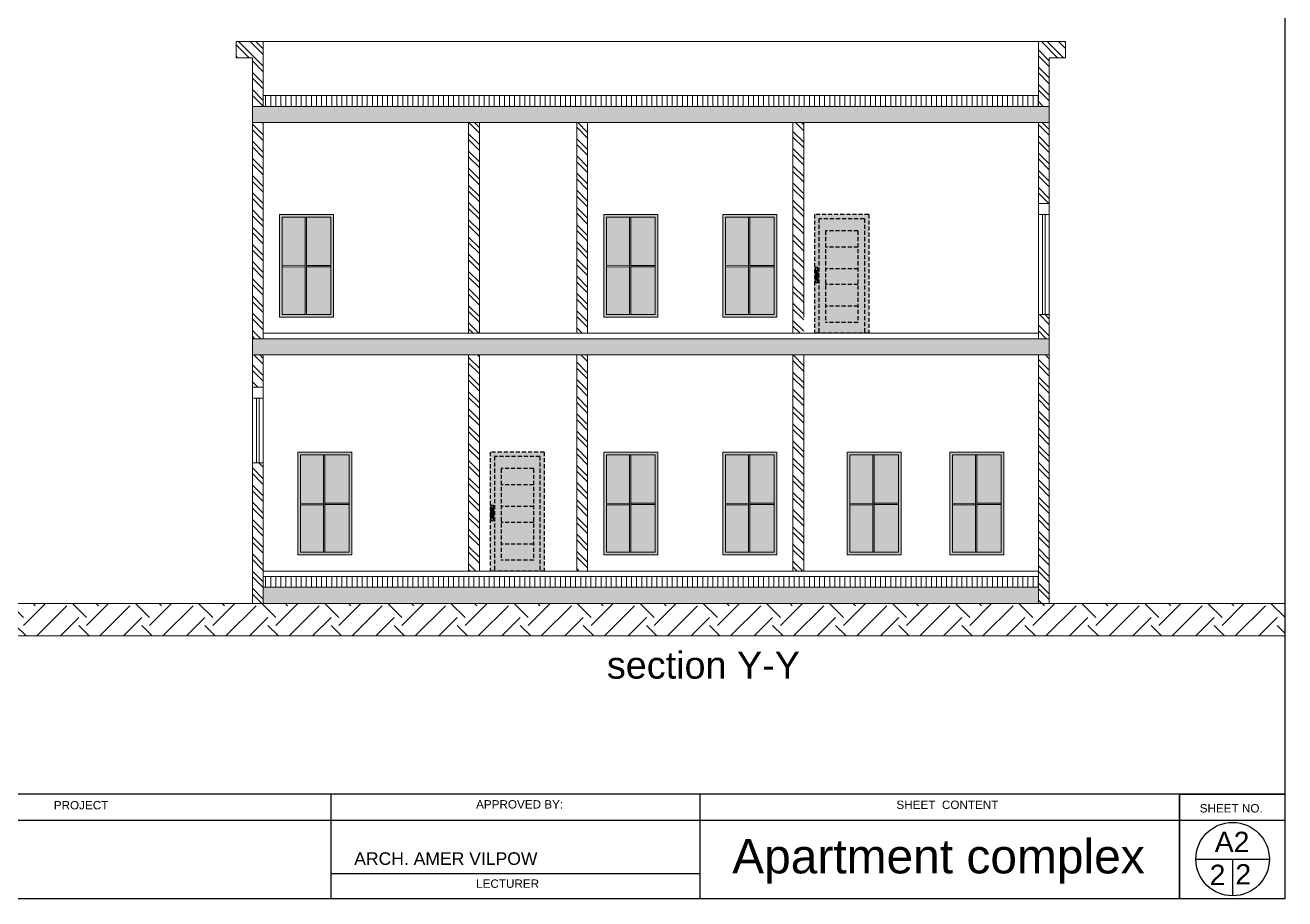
# Model space of a CAD drawing. Header units: inches. Extents: x -179 to 300, y 123 to 718.
# Drawn here: x 222.4 to 299.9, y 369.4 to 423.2 of the extents above; entities that cross this region are included whole.
import ezdxf

# ---------------------------------------------------------------- set-up
doc = ezdxf.new("R2010")
doc.units = ezdxf.units.IN
doc.header["$MEASUREMENT"] = 0
doc.linetypes.add('ACAD_ISO02W100', pattern=[15, 12, -3])
doc.linetypes.add('DASHED2', pattern=[0.375, 0.25, -0.125])
doc.layers.add('DR', color=32, linetype='Continuous')
doc.layers.add('WALL', color=7, linetype='Continuous')
doc.layers.add('LINE', color=250, linetype='Continuous', lineweight=30)
doc.styles.get("Standard").update_dxf_attribs({"font": 'arial.ttf'})
pattern_1 = [(140, (656.9584, -265.4243), (0.1315613, 1.5037527), [0.1572392, -1.7296317]), (85, (656.9584, -265.4243), (-1.5769883, -0.2908954), [0.1257914, -1.3837054]), (190.45144, (656.9694, -265.299), (-1.445427, 1.2128573), [0.1336328, -1.4699608]), (136.1842, (656.539, -265.4243), (0.347015, 2.2374963), [0.235859, -2.5944476]), (186.63564, (656.568, -265.2379), (-2.0422623, 1.9595405), [0.200449, -2.2049424]), (81.18416, (656.539, -265.4243), (-2.0422623, 1.9595405), [0.188687, -2.075558]), (111, (656.6439, -265.2147), (0.8440999, 1.2514295), [0.1572392, -1.7296317]), (56, (656.6439, -265.2147), (-1.520294, 0.5101163), [0.1257914, -1.3837054]), (161.45144, (656.7143, -265.1104), (-0.676194, 1.7615458), [0.1336328, -1.4699608]), (127.5, (656.9584, -265.4243), (-0.69791972, 0.02549342), [0, -1.3669332, 0, -1.4046706, 0, -1.3889467]), (97.5, (656.9584, -265.4243), (-0.82689334, 0.5515314), [0, -0.8008719, 0, -1.33548534, 0, -0.5293721]), (57.5, (656.9584, -265.89184), (0.0472868, 1.11917118), [0, -0.5241308, 0, -1.6352882, 0, -2.1699016]), (47.5, (656.9584, -266.1015), (-0.2098724, 1.2226634), [0, -0.6813701, 0, -1.0859991, 0, -1.5409446])]

# ---------------------------------------------------------------- blocks, each defined once
blk = doc.blocks.new('A$C0CB14089')
at = {"layer": 'LINE'}
for points in [[(0.016, 1.21, 1), (0.025, 1.21, 1)], [(0.052, 1.21, 1), (0.06, 1.21, 1)], [(0.016, 0.944, 1), (0.025, 0.944, 1)]]:
    blk.add_hatch(color=256, dxfattribs=at).paths.add_polyline_path(points)
h = blk.add_hatch(color=256, dxfattribs=at)
edge = h.paths.add_edge_path()
edge.add_ellipse((0.056, 0.944), major_axis=(-0.00285, 0.00285), ratio=1, start_angle=45, end_angle=225, ccw=False)
edge.add_ellipse((0.056, 0.944), major_axis=(-0.00285, 0.00285), ratio=1, start_angle=-135, end_angle=45, ccw=False)
at = {"layer": 'DR', "linetype": 'DASHED2', "ltscale": 0.3}
for p, q in [((1, 2.2), (0, 2.2)), ((0, 2.2), (0, 0)), ((0.92, 2.12), (0.08, 2.12)), ((0.08, 2.12), (0.08, 0)), ((0.92, 2.12), (0.92, 0)), ((1, 2.2), (1, 0)), ((0.8, 1.895), (0.2, 1.895)), ((0.2, 1.895), (0.2, 0.2)), ((0.8, 1.895), (0.8, 0.2)), ((0.8, 1.595), (0.2, 1.595)), ((0.8, 1.195), (0.2, 1.195)), ((0.8, 0.9), (0.2, 0.9)), ((0.8, 0.5), (0.2, 0.5)), ((1, 0), (0, 0)), ((0.8, 0.2), (0.2, 0.2))]:
    blk.add_line(p, q, dxfattribs=at)
at = {"layer": 'LINE'}
for p, q in [((0.062, 1.216), (0.014, 1.216)), ((0.014, 1.216), (0.014, 0.938)), ((0.062, 0.938), (0.062, 1.216)), ((0.014, 0.938), (0.062, 0.938))]:
    blk.add_line(p, q, dxfattribs=at)
at = {"layer": 'LINE', "color": 180}
blk.add_line((0.038, 1.175), (0.038, 1.022), dxfattribs=at)
at = {"layer": 'LINE'}
for centre in [(0.02, 1.21), (0.056, 1.21), (0.02, 0.944), (0.056, 0.944)]:
    blk.add_circle(centre, 0.00403, dxfattribs=at)
at = {"layer": 'LINE', "color": 180}
blk.add_circle((0.038, 0.998), 0.0144, dxfattribs=at)

msp = doc.modelspace()

# ---------------------------------------------------------------- hatches: boundary and pattern name
at = {"lineweight": 0}
h = msp.add_hatch(dxfattribs=at)
h.set_pattern_fill('ANSI32', color=32, scale=1.996689, angle=90)
h.set_pattern_definition([(135, (656.9584, -265.4243), (-0.5294521, -0.5294521), []), (135, (656.9584, -265.07135), (-0.5294521, -0.5294521), [])])
h.paths.add_polyline_path([(237.01049, 422.17479), (235.34659, 422.17479), (235.34659, 421.17644), (236.34493, 421.17644), (236.34493, 418.18141), (237.01049, 418.18141)])
h.paths.add_polyline_path([(237.01049, 417.18307), (236.34493, 417.18307), (236.34493, 403.87181), (237.01049, 403.87181)])
h.paths.add_polyline_path([(285.3963, 421.17644), (286.39465, 421.17644), (286.39465, 422.17479), (284.73074, 422.17479), (284.73074, 418.18141), (285.3963, 418.18141)])
h.paths.add_polyline_path([(285.3963, 417.18307), (284.73074, 417.18307), (284.73074, 412.19134), (285.3963, 412.19134)])
h.paths.add_polyline_path([(285.3963, 402.87346), (284.73074, 402.87346), (284.73074, 387.56552), (285.3963, 387.56552)])
h.paths.add_polyline_path([(285.3963, 405.36932), (284.73074, 405.35565), (284.73074, 403.87181), (285.3963, 403.87181)])
h.paths.add_polyline_path([(270.28864, 417.18307), (269.62308, 417.18307), (269.62308, 404.20459), (270.28864, 404.20459)])
h.paths.add_polyline_path([(256.97738, 417.18307), (256.31182, 417.18307), (256.31182, 404.20459), (256.97738, 404.20459)])
h.paths.add_polyline_path([(250.32175, 417.18307), (249.65619, 417.18307), (249.65619, 404.20459), (250.32175, 404.20459)])
h.paths.add_polyline_path([(250.32175, 402.87346), (249.65619, 402.87346), (249.65619, 389.5622), (250.32175, 389.5622)])
h.paths.add_polyline_path([(270.28864, 402.87346), (269.62308, 402.87346), (269.62308, 389.5622), (270.28864, 389.5622)])
h.paths.add_polyline_path([(256.97738, 402.87346), (256.31182, 402.87346), (256.31182, 389.5622), (256.97738, 389.5622)])
h.paths.add_polyline_path([(237.01049, 402.87346), (236.34493, 402.87346), (236.34493, 400.87677), (237.01049, 400.87677)])
h.paths.add_polyline_path([(237.01049, 396.21783), (236.34493, 396.21783), (236.34493, 387.56552), (237.01049, 387.56552)])
h = msp.add_hatch(dxfattribs=at)
h.set_pattern_fill('_USER', color=32, scale=0.312815, angle=90, pattern_type=0)
h.set_pattern_definition([(90, (656.9584, -265.42432), (-0.31281459, 2e-17), [])])
h.paths.add_polyline_path([(237.01049, 418.84697), (237.01049, 418.18141), (284.73074, 418.18141), (284.73074, 418.84697)])
h.paths.add_polyline_path([(284.73074, 389.22942), (237.01049, 389.22942), (237.01049, 388.56386), (284.73074, 388.56386)])
h = msp.add_hatch(dxfattribs=at)
h.set_pattern_fill('AR-CONC', color=32, scale=0.209652, angle=90)
h.set_pattern_definition(pattern_1)
h.paths.add_polyline_path([(236.34493, 418.18141), (236.34493, 417.18307), (285.3963, 417.18307), (285.3963, 418.18141)])
h.paths.add_polyline_path([(285.3963, 402.87346), (285.3963, 403.87181), (236.34493, 403.87181), (236.34493, 402.87346)])
h = msp.add_hatch(color=34, dxfattribs=at)
h.dxf.hatch_style = 1
h.paths.add_polyline_path([(238.00884, 405.20293), (241.33665, 405.20293), (241.33665, 411.52578), (238.00884, 411.52578)])
h.paths.add_polyline_path([(238.17523, 405.36932), (241.17026, 405.36932), (241.17026, 411.35939), (238.17523, 411.35939)], flags=16)
h.paths.add_polyline_path([(239.67275, 405.36932), (241.17026, 405.36932), (241.17026, 411.35939), (239.67275, 411.35939)], flags=16)
h = msp.add_hatch(color=34, dxfattribs=at)
h.dxf.hatch_style = 1
h.paths.add_polyline_path([(241.17026, 408.38895), (239.67275, 408.37665), (239.67275, 408.29346), (241.17026, 408.30575)])
h.paths.add_polyline_path([(239.67275, 411.35939), (239.58955, 411.35939), (239.58955, 405.36932), (239.67275, 405.36932)])
h.paths.add_polyline_path([(239.58955, 408.37597), (238.17523, 408.36436), (238.17523, 408.28116), (239.58955, 408.29277)])
h = msp.add_hatch(color=3, dxfattribs=at)
h.dxf.hatch_style = 1
h.set_gradient(color1=(173, 221, 247))
h.paths.add_polyline_path([(239.58955, 411.35939), (238.17523, 411.35939), (238.17523, 408.36436), (239.58955, 408.37597)])
h.paths.add_polyline_path([(241.17026, 411.35939), (239.67275, 411.35939), (239.67275, 408.37665), (241.17026, 408.38895)])
h.paths.add_polyline_path([(239.58955, 408.29277), (238.17523, 408.28116), (238.17523, 405.36932), (239.58955, 405.36932)])
h.paths.add_polyline_path([(241.17026, 408.30575), (239.67275, 408.29346), (239.67275, 405.36932), (241.17026, 405.36932)])
h = msp.add_hatch(color=34, dxfattribs=at)
h.dxf.hatch_style = 1
h.paths.add_polyline_path([(257.97573, 405.20293), (261.30354, 405.20293), (261.30354, 411.52578), (257.97573, 411.52578)])
h.paths.add_polyline_path([(258.14212, 405.36932), (261.13715, 405.36932), (261.13715, 411.35939), (258.14212, 411.35939)], flags=16)
h.paths.add_polyline_path([(259.63963, 405.36932), (261.13715, 405.36932), (261.13715, 411.35939), (259.63963, 411.35939)], flags=16)
h = msp.add_hatch(color=34, dxfattribs=at)
h.dxf.hatch_style = 1
h.paths.add_polyline_path([(261.13715, 408.38895), (259.63963, 408.37665), (259.63963, 408.29346), (261.13715, 408.30575)])
h.paths.add_polyline_path([(259.63963, 411.35939), (259.55644, 411.35939), (259.55644, 405.36932), (259.63963, 405.36932)])
h.paths.add_polyline_path([(259.55644, 408.37597), (258.14212, 408.36436), (258.14212, 408.28116), (259.55644, 408.29277)])
h = msp.add_hatch(color=3, dxfattribs=at)
h.dxf.hatch_style = 1
h.set_gradient(color1=(173, 221, 247))
h.paths.add_polyline_path([(259.55644, 411.35939), (258.14212, 411.35939), (258.14212, 408.36436), (259.55644, 408.37597)])
h.paths.add_polyline_path([(261.13715, 411.35939), (259.63963, 411.35939), (259.63963, 408.37665), (261.13715, 408.38895)])
h.paths.add_polyline_path([(259.55644, 408.29277), (258.14212, 408.28116), (258.14212, 405.36932), (259.55644, 405.36932)])
h.paths.add_polyline_path([(261.13715, 408.30575), (259.63963, 408.29346), (259.63963, 405.36932), (261.13715, 405.36932)])
h = msp.add_hatch(color=34, dxfattribs=at)
h.dxf.hatch_style = 1
h.paths.add_polyline_path([(265.29692, 405.20293), (268.62473, 405.20293), (268.62473, 411.52578), (265.29692, 411.52578)])
h.paths.add_polyline_path([(265.46331, 405.36932), (268.45834, 405.36932), (268.45834, 411.35939), (265.46331, 411.35939)], flags=16)
h.paths.add_polyline_path([(266.96083, 405.36932), (268.45834, 405.36932), (268.45834, 411.35939), (266.96083, 411.35939)], flags=16)
h = msp.add_hatch(color=34, dxfattribs=at)
h.dxf.hatch_style = 1
h.paths.add_polyline_path([(268.45834, 408.38895), (266.96083, 408.37665), (266.96083, 408.29346), (268.45834, 408.30575)])
h.paths.add_polyline_path([(266.96083, 411.35939), (266.87763, 411.35939), (266.87763, 405.36932), (266.96083, 405.36932)])
h.paths.add_polyline_path([(266.87763, 408.37597), (265.46331, 408.36436), (265.46331, 408.28116), (266.87763, 408.29277)])
h = msp.add_hatch(color=3, dxfattribs=at)
h.dxf.hatch_style = 1
h.set_gradient(color1=(173, 221, 247))
h.paths.add_polyline_path([(266.87763, 411.35939), (265.46331, 411.35939), (265.46331, 408.36436), (266.87763, 408.37597)])
h.paths.add_polyline_path([(268.45834, 411.35939), (266.96083, 411.35939), (266.96083, 408.37665), (268.45834, 408.38895)])
h.paths.add_polyline_path([(266.87763, 408.29277), (265.46331, 408.28116), (265.46331, 405.36932), (266.87763, 405.36932)])
h.paths.add_polyline_path([(268.45834, 408.30575), (266.96083, 408.29346), (266.96083, 405.36932), (268.45834, 405.36932)])
h = msp.add_hatch(color=34, dxfattribs=at)
h.dxf.hatch_style = 1
h.paths.add_polyline_path([(274.28202, 411.52578), (270.95421, 411.52578), (270.95421, 404.20459), (271.22043, 404.20459), (271.22043, 411.25956), (274.01579, 411.25956), (274.01579, 404.20459), (274.28202, 404.20459)])
h.paths.add_polyline_path([(271.16141, 408.2522), (271.16141, 407.3274), (271.00108, 407.3274), (271.00108, 408.2522)], flags=16)
h.paths.add_polyline_path([(271.15353, 408.23262, -1), (271.12673, 408.23262, -1)], flags=0)
h.paths.add_polyline_path([(271.03576, 408.23262, -1), (271.00896, 408.23262, -1)], flags=0)
h.paths.add_polyline_path([(271.12937, 407.52687, -1), (271.03356, 407.52687, -1)], flags=0)
h.paths.add_polyline_path([(271.15353, 407.34698, -1), (271.12673, 407.34698, -1)], flags=0)
h.paths.add_polyline_path([(271.03576, 407.34698, -1), (271.00896, 407.34698, -1)], flags=0)
at = {"lineweight": 0, "true_color": 0xffe3c7}
h = msp.add_hatch(color=254, dxfattribs=at)
h.dxf.hatch_style = 1
h.paths.add_polyline_path([(273.61646, 408.18133), (271.61977, 408.18133), (271.61977, 407.19962), (273.61646, 407.19962)], flags=16)
h.paths.add_polyline_path([(271.22043, 411.25956), (271.22043, 404.20459), (274.01579, 404.20459), (274.01579, 411.25956)])
at = {"lineweight": 0}
h = msp.add_hatch(color=3, dxfattribs=at)
h.dxf.hatch_style = 1
h.set_gradient(color1=(173, 221, 247))
h.paths.add_polyline_path([(271.61977, 409.51245), (273.61646, 409.51245), (273.61646, 410.5108), (271.61977, 410.5108)])
h.paths.add_polyline_path([(271.61977, 409.51245), (271.61977, 408.18133), (273.61646, 408.18133), (273.61646, 409.51245)])
h.paths.add_polyline_path([(273.61646, 407.19962), (273.61646, 408.18133), (271.61977, 408.18133), (271.61977, 407.19962)])
h.paths.add_polyline_path([(271.61977, 407.19962), (271.61977, 405.8685), (273.61646, 405.8685), (273.61646, 407.19962)])
h.paths.add_polyline_path([(271.61977, 405.8685), (271.61977, 404.87015), (273.61646, 404.87015), (273.61646, 405.8685)])
h = msp.add_hatch(color=34, dxfattribs=at)
h.dxf.hatch_style = 1
h.paths.add_polyline_path([(239.13968, 390.56055), (242.46749, 390.56055), (242.46749, 396.8834), (239.13968, 396.8834)])
h.paths.add_polyline_path([(239.30607, 390.72694), (242.3011, 390.72694), (242.3011, 396.71701), (239.30607, 396.71701)], flags=16)
h.paths.add_polyline_path([(240.80358, 390.72694), (242.3011, 390.72694), (242.3011, 396.71701), (240.80358, 396.71701)], flags=16)
h = msp.add_hatch(color=34, dxfattribs=at)
h.dxf.hatch_style = 1
h.paths.add_polyline_path([(242.3011, 393.74656), (240.80358, 393.73427), (240.80358, 393.65107), (242.3011, 393.66337)])
h.paths.add_polyline_path([(240.80358, 396.71701), (240.72039, 396.71701), (240.72039, 390.72694), (240.80358, 390.72694)])
h.paths.add_polyline_path([(240.72039, 393.73359), (239.30607, 393.72197), (239.30607, 393.63877), (240.72039, 393.65039)])
h = msp.add_hatch(color=3, dxfattribs=at)
h.dxf.hatch_style = 1
h.set_gradient(color1=(173, 221, 247))
h.paths.add_polyline_path([(240.72039, 396.71701), (239.30607, 396.71701), (239.30607, 393.72197), (240.72039, 393.73359)])
h.paths.add_polyline_path([(242.3011, 396.71701), (240.80358, 396.71701), (240.80358, 393.73427), (242.3011, 393.74656)])
h.paths.add_polyline_path([(240.72039, 393.65039), (239.30607, 393.63877), (239.30607, 390.72694), (240.72039, 390.72694)])
h.paths.add_polyline_path([(242.3011, 393.66337), (240.80358, 393.65107), (240.80358, 390.72694), (242.3011, 390.72694)])
h = msp.add_hatch(color=34, dxfattribs=at)
h.dxf.hatch_style = 1
h.paths.add_polyline_path([(254.04891, 396.61717), (254.04891, 389.5622), (254.31513, 389.5622), (254.31513, 396.8834), (250.98732, 396.8834), (250.98732, 389.5622), (251.25354, 389.5622), (251.25354, 396.61717)])
h.paths.add_polyline_path([(251.65288, 395.86841), (253.64957, 395.86841), (253.64957, 390.22777), (251.65288, 390.22777)], flags=17)
h.paths.add_polyline_path([(251.19452, 393.60981), (251.19452, 392.68502), (251.0342, 392.68502), (251.0342, 393.60981)], flags=16)
h.paths.add_polyline_path([(251.18664, 393.59023, -1), (251.15984, 393.59023, -1)], flags=0)
h.paths.add_polyline_path([(251.06887, 393.59023, -1), (251.04208, 393.59023, -1)], flags=0)
h.paths.add_polyline_path([(251.16248, 392.88449, -1), (251.06667, 392.88449, -1)], flags=0)
h.paths.add_polyline_path([(251.18664, 392.70459, -1), (251.15984, 392.70459, -1)], flags=0)
at = {"lineweight": 0, "true_color": 0xffe3c7}
h = msp.add_hatch(color=254, dxfattribs=at)
h.dxf.hatch_style = 1
h.paths.add_polyline_path([(253.64957, 395.86841), (253.64957, 390.22777), (251.65288, 390.22777), (251.65288, 395.86841)], flags=16)
h.paths.add_polyline_path([(251.25354, 396.61717), (251.25354, 389.5622), (254.04891, 389.5622), (254.04891, 396.61717)])
at = {"lineweight": 0}
h = msp.add_hatch(color=34, dxfattribs=at)
h.dxf.hatch_style = 1
h.paths.add_polyline_path([(257.97573, 390.56055), (261.30354, 390.56055), (261.30354, 396.8834), (257.97573, 396.8834)])
h.paths.add_polyline_path([(258.14212, 390.72694), (261.13715, 390.72694), (261.13715, 396.71701), (258.14212, 396.71701)], flags=16)
h.paths.add_polyline_path([(259.63963, 390.72694), (261.13715, 390.72694), (261.13715, 396.71701), (259.63963, 396.71701)], flags=16)
h = msp.add_hatch(color=34, dxfattribs=at)
h.dxf.hatch_style = 1
h.paths.add_polyline_path([(261.13715, 393.74656), (259.63963, 393.73427), (259.63963, 393.65107), (261.13715, 393.66337)])
h.paths.add_polyline_path([(259.63963, 396.71701), (259.55644, 396.71701), (259.55644, 390.72694), (259.63963, 390.72694)])
h.paths.add_polyline_path([(259.55644, 393.73359), (258.14212, 393.72197), (258.14212, 393.63877), (259.55644, 393.65039)])
h = msp.add_hatch(color=3, dxfattribs=at)
h.dxf.hatch_style = 1
h.set_gradient(color1=(173, 221, 247))
h.paths.add_polyline_path([(259.55644, 396.71701), (258.14212, 396.71701), (258.14212, 393.72197), (259.55644, 393.73359)])
h.paths.add_polyline_path([(261.13715, 396.71701), (259.63963, 396.71701), (259.63963, 393.73427), (261.13715, 393.74656)])
h.paths.add_polyline_path([(259.55644, 393.65039), (258.14212, 393.63877), (258.14212, 390.72694), (259.55644, 390.72694)])
h.paths.add_polyline_path([(261.13715, 393.66337), (259.63963, 393.65107), (259.63963, 390.72694), (261.13715, 390.72694)])
h = msp.add_hatch(color=34, dxfattribs=at)
h.dxf.hatch_style = 1
h.paths.add_polyline_path([(265.29692, 390.56055), (268.62473, 390.56055), (268.62473, 396.8834), (265.29692, 396.8834)])
h.paths.add_polyline_path([(265.46331, 390.72694), (268.45834, 390.72694), (268.45834, 396.71701), (265.46331, 396.71701)], flags=16)
h.paths.add_polyline_path([(266.96083, 390.72694), (268.45834, 390.72694), (268.45834, 396.71701), (266.96083, 396.71701)], flags=16)
h = msp.add_hatch(color=34, dxfattribs=at)
h.dxf.hatch_style = 1
h.paths.add_polyline_path([(268.45834, 393.74656), (266.96083, 393.73427), (266.96083, 393.65107), (268.45834, 393.66337)])
h.paths.add_polyline_path([(266.96083, 396.71701), (266.87763, 396.71701), (266.87763, 390.72694), (266.96083, 390.72694)])
h.paths.add_polyline_path([(266.87763, 393.73359), (265.46331, 393.72197), (265.46331, 393.63877), (266.87763, 393.65039)])
h = msp.add_hatch(color=3, dxfattribs=at)
h.dxf.hatch_style = 1
h.set_gradient(color1=(173, 221, 247))
h.paths.add_polyline_path([(266.87763, 396.71701), (265.46331, 396.71701), (265.46331, 393.72197), (266.87763, 393.73359)])
h.paths.add_polyline_path([(268.45834, 396.71701), (266.96083, 396.71701), (266.96083, 393.73427), (268.45834, 393.74656)])
h.paths.add_polyline_path([(266.87763, 393.65039), (265.46331, 393.63877), (265.46331, 390.72694), (266.87763, 390.72694)])
h.paths.add_polyline_path([(268.45834, 393.66337), (266.96083, 393.65107), (266.96083, 390.72694), (268.45834, 390.72694)])
h = msp.add_hatch(color=34, dxfattribs=at)
h.dxf.hatch_style = 1
h.paths.add_polyline_path([(272.95089, 390.56055), (276.27871, 390.56055), (276.27871, 396.8834), (272.95089, 396.8834)])
h.paths.add_polyline_path([(273.11728, 390.72694), (276.11232, 390.72694), (276.11232, 396.71701), (273.11728, 396.71701)], flags=16)
h.paths.add_polyline_path([(274.6148, 390.72694), (276.11232, 390.72694), (276.11232, 396.71701), (274.6148, 396.71701)], flags=16)
h = msp.add_hatch(color=34, dxfattribs=at)
h.dxf.hatch_style = 1
h.paths.add_polyline_path([(276.11232, 393.74656), (274.6148, 393.73427), (274.6148, 393.65107), (276.11232, 393.66337)])
h.paths.add_polyline_path([(274.6148, 396.71701), (274.53161, 396.71701), (274.53161, 390.72694), (274.6148, 390.72694)])
h.paths.add_polyline_path([(274.53161, 393.73359), (273.11728, 393.72197), (273.11728, 393.63877), (274.53161, 393.65039)])
h = msp.add_hatch(color=3, dxfattribs=at)
h.dxf.hatch_style = 1
h.set_gradient(color1=(173, 221, 247))
h.paths.add_polyline_path([(274.53161, 396.71701), (273.11728, 396.71701), (273.11728, 393.72197), (274.53161, 393.73359)])
h.paths.add_polyline_path([(276.11232, 396.71701), (274.6148, 396.71701), (274.6148, 393.73427), (276.11232, 393.74656)])
h.paths.add_polyline_path([(274.53161, 393.65039), (273.11728, 393.63877), (273.11728, 390.72694), (274.53161, 390.72694)])
h.paths.add_polyline_path([(276.11232, 393.66337), (274.6148, 393.65107), (274.6148, 390.72694), (276.11232, 390.72694)])
h = msp.add_hatch(color=34, dxfattribs=at)
h.dxf.hatch_style = 1
h.paths.add_polyline_path([(279.27374, 390.56055), (282.60156, 390.56055), (282.60156, 396.8834), (279.27374, 396.8834)])
h.paths.add_polyline_path([(279.44013, 390.72694), (282.43517, 390.72694), (282.43517, 396.71701), (279.44013, 396.71701)], flags=16)
h.paths.add_polyline_path([(280.93765, 390.72694), (282.43517, 390.72694), (282.43517, 396.71701), (280.93765, 396.71701)], flags=16)
h = msp.add_hatch(color=34, dxfattribs=at)
h.dxf.hatch_style = 1
h.paths.add_polyline_path([(282.43517, 393.74656), (280.93765, 393.73427), (280.93765, 393.65107), (282.43517, 393.66337)])
h.paths.add_polyline_path([(280.93765, 396.71701), (280.85445, 396.71701), (280.85445, 390.72694), (280.93765, 390.72694)])
h.paths.add_polyline_path([(280.85445, 393.73359), (279.44013, 393.72197), (279.44013, 393.63877), (280.85445, 393.65039)])
h = msp.add_hatch(color=3, dxfattribs=at)
h.dxf.hatch_style = 1
h.set_gradient(color1=(173, 221, 247))
h.paths.add_polyline_path([(280.85445, 396.71701), (279.44013, 396.71701), (279.44013, 393.72197), (280.85445, 393.73359)])
h.paths.add_polyline_path([(282.43517, 396.71701), (280.93765, 396.71701), (280.93765, 393.73427), (282.43517, 393.74656)])
h.paths.add_polyline_path([(280.85445, 393.65039), (279.44013, 393.63877), (279.44013, 390.72694), (280.85445, 390.72694)])
h.paths.add_polyline_path([(282.43517, 393.66337), (280.93765, 393.65107), (280.93765, 390.72694), (282.43517, 390.72694)])
h = msp.add_hatch(color=3, dxfattribs=at)
h.dxf.hatch_style = 1
h.set_gradient(color1=(173, 221, 247))
h.paths.add_polyline_path([(251.65288, 394.87007), (253.64957, 394.87007), (253.64957, 395.86841), (251.65288, 395.86841)])
h.paths.add_polyline_path([(251.65288, 394.87007), (251.65288, 393.53894), (253.64957, 393.53894), (253.64957, 394.87007)])
h.paths.add_polyline_path([(253.64957, 392.55724), (253.64957, 393.53894), (251.65288, 393.53894), (251.65288, 392.55724)])
h.paths.add_polyline_path([(251.65288, 392.55724), (251.65288, 391.22611), (253.64957, 391.22611), (253.64957, 392.55724)])
h.paths.add_polyline_path([(251.65288, 391.22611), (251.65288, 390.22777), (253.64957, 390.22777), (253.64957, 391.22611)])
h = msp.add_hatch(dxfattribs=at)
h.set_pattern_fill('AR-CONC', color=32, scale=0.209652, angle=90)
h.set_pattern_definition(pattern_1)
h.paths.add_polyline_path([(237.01049, 388.56386), (237.01049, 387.56552), (284.73074, 387.56552), (284.73074, 388.56386)])
h = msp.add_hatch(dxfattribs=at)
h.set_pattern_fill('EARTH', color=0, scale=10.981789, angle=45)
h.set_pattern_definition([(45, (-265.5015, 279.9228), (4e-16, 3.882649), [2.745447, -2.745447]), (45, (-266.2295, 280.6507), (4e-16, 3.882649), [2.745447, -2.745447]), (45, (-266.9575, 281.3787), (4e-16, 3.882649), [2.745447, -2.745447]), (135, (-266.9575, 281.864), (-3.882649, 4e-16), [2.745447, -2.745447]), (135, (-266.2295, 282.592), (-3.882649, 4e-16), [2.745447, -2.745447]), (135, (-265.5015, 283.32), (-3.882649, 4e-16), [2.745447, -2.745447])])
h.paths.add_polyline_path([(299.89484, 387.56552), (144.85777, 387.56552), (144.85777, 385.56883), (299.89484, 385.56883)])

# ---------------------------------------------------------------- linework, layer by layer
at = {"color": 240, "true_color": 0xed1f24}
for p, q in [((299.89484, 469.87186), (299.89484, 369.37692)), ((299.89484, 375.8189), (144.85777, 375.8189)), ((241.18219, 375.8189), (241.18219, 369.37692)), ((263.88647, 375.8189), (263.88647, 369.37692)), ((263.88647, 375.8189), (263.88647, 369.37692)), ((293.42109, 375.8189), (293.42109, 369.37692)), ((299.89484, 374.20841), (151.33152, 374.20841)), ((241.18219, 374.20841), (241.18219, 369.37692)), ((263.88647, 370.92279), (241.18219, 370.92279)), ((299.89484, 369.37692), (144.85777, 369.37692)), ((299.89484, 369.37692), (144.85777, 369.37692))]:
    msp.add_line(p, q, dxfattribs=at)
at = {"color": 32, "lineweight": 0}
for p, q in [((237.01049, 422.17479), (235.34659, 422.17479)), ((235.34659, 422.17479), (235.34659, 421.17644)), ((237.01049, 418.18141), (237.01049, 422.17479)), ((237.01049, 422.17479), (286.39465, 422.17479)), ((284.73074, 418.18141), (284.73074, 422.17479)), ((284.73074, 422.17479), (284.73074, 418.18141)), ((284.73074, 422.17479), (286.39465, 422.17479)), ((286.39465, 422.17479), (286.39465, 421.17644)), ((235.34659, 421.17644), (236.34493, 421.17644)), ((236.34493, 387.56552), (236.34493, 421.17644)), ((285.3963, 421.17644), (285.3963, 389.5622)), ((285.3963, 421.17644), (285.3963, 387.56552)), ((286.39465, 421.17644), (285.3963, 421.17644)), ((237.01049, 403.87181), (237.01049, 417.18307)), ((249.65619, 404.20459), (249.65619, 417.18307)), ((250.32175, 404.20459), (250.32175, 417.18307)), ((256.31182, 417.18307), (256.31182, 404.20459)), ((256.97738, 417.18307), (256.97738, 404.20459)), ((269.62308, 404.20459), (269.62308, 417.18307)), ((284.73074, 403.87181), (284.73074, 417.18307)), ((284.73074, 417.18307), (284.73074, 403.87181)), ((284.73074, 412.19134), (285.3963, 412.19134)), ((284.73074, 411.52578), (285.3963, 411.52578)), ((284.98032, 411.52578), (284.98032, 405.36249)), ((285.14672, 411.52578), (285.14672, 405.36249)), ((284.73074, 405.35565), (285.3963, 405.36932)), ((237.01049, 387.56552), (237.01049, 402.87346)), ((249.65619, 389.5622), (249.65619, 402.87346)), ((250.32175, 389.5622), (250.32175, 402.87346)), ((256.31182, 402.87346), (256.31182, 389.5622)), ((256.97738, 402.87346), (256.97738, 389.5622)), ((269.62308, 389.5622), (269.62308, 402.87346)), ((270.28864, 389.5622), (270.28864, 402.87346)), ((284.73074, 389.5622), (284.73074, 402.87346)), ((284.73074, 402.87346), (284.73074, 387.56552)), ((236.59452, 400.21121), (236.59452, 396.21783)), ((236.76091, 400.21121), (236.76091, 396.21783))]:
    msp.add_line(p, q, dxfattribs=at)
at = {"lineweight": 0}
for p, q in [((237.01049, 418.84697), (284.73074, 418.84697)), ((236.34493, 418.18141), (285.3963, 418.18141)), ((236.34493, 417.18307), (285.3963, 417.18307)), ((237.01049, 404.20459), (284.73074, 404.20459)), ((236.34493, 403.87181), (285.3963, 403.87181)), ((236.34493, 402.87346), (285.3963, 402.87346)), ((237.01049, 389.5622), (237.01049, 402.87346)), ((237.01049, 400.87677), (236.34493, 400.87677)), ((237.01049, 400.21121), (236.34493, 400.21121)), ((237.01049, 396.21783), (236.34493, 396.21783)), ((237.01049, 389.5622), (284.73074, 389.5622)), ((237.01049, 389.22942), (284.73074, 389.22942)), ((237.01049, 388.56386), (284.73074, 388.56386)), ((144.85777, 387.56552), (299.89484, 387.56552)), ((144.85777, 385.56883), (299.89484, 385.56883))]:
    msp.add_line(p, q, dxfattribs=at)
at = {"color": 32, "linetype": 'ACAD_ISO02W100', "lineweight": 0}
msp.add_line((270.28864, 417.18307), (270.28864, 404.20459), dxfattribs=at)
at = {"color": 40, "lineweight": 0, "true_color": 0xf8d731}
for p, q in [((238.00884, 411.52578), (238.00884, 405.20293)), ((241.33665, 411.52578), (241.33665, 405.20293)), ((257.97573, 411.52578), (257.97573, 405.20293)), ((261.30354, 411.52578), (261.30354, 405.20293)), ((265.29692, 411.52578), (265.29692, 405.20293)), ((268.62473, 411.52578), (268.62473, 405.20293)), ((239.13968, 396.8834), (239.13968, 390.56055)), ((242.46749, 396.8834), (242.46749, 390.56055)), ((257.97573, 396.8834), (257.97573, 390.56055)), ((261.30354, 396.8834), (261.30354, 390.56055)), ((265.29692, 396.8834), (265.29692, 390.56055)), ((268.62473, 396.8834), (268.62473, 390.56055)), ((272.95089, 396.8834), (272.95089, 390.56055)), ((276.27871, 396.8834), (276.27871, 390.56055)), ((279.27374, 396.8834), (279.27374, 390.56055)), ((282.60156, 396.8834), (282.60156, 390.56055))]:
    msp.add_line(p, q, dxfattribs=at)
at = {"color": 3, "lineweight": 0}
for p, q in [((238.00884, 411.52578), (241.33665, 411.52578)), ((257.97573, 411.52578), (261.30354, 411.52578)), ((265.29692, 411.52578), (268.62473, 411.52578)), ((238.00884, 405.20293), (241.33665, 405.20293)), ((257.97573, 405.20293), (261.30354, 405.20293)), ((265.29692, 405.20293), (268.62473, 405.20293)), ((239.13968, 396.8834), (242.46749, 396.8834)), ((257.97573, 396.8834), (261.30354, 396.8834)), ((265.29692, 396.8834), (268.62473, 396.8834)), ((272.95089, 396.8834), (276.27871, 396.8834)), ((279.27374, 396.8834), (282.60156, 396.8834)), ((239.13968, 390.56055), (242.46749, 390.56055)), ((257.97573, 390.56055), (261.30354, 390.56055)), ((265.29692, 390.56055), (268.62473, 390.56055)), ((272.95089, 390.56055), (276.27871, 390.56055)), ((279.27374, 390.56055), (282.60156, 390.56055))]:
    msp.add_line(p, q, dxfattribs=at)
at = {"color": 18, "lineweight": 0, "true_color": 0x000000}
for p, q in [((239.58955, 411.35939), (239.58955, 405.36932)), ((239.67275, 411.35939), (239.67275, 405.36932)), ((259.55644, 411.35939), (259.55644, 405.36932)), ((259.63963, 411.35939), (259.63963, 405.36932)), ((266.87763, 411.35939), (266.87763, 405.36932)), ((266.96083, 411.35939), (266.96083, 405.36932)), ((238.17523, 408.36436), (239.58955, 408.37597)), ((238.17591, 408.28117), (239.58955, 408.29277)), ((239.67275, 408.37665), (241.17026, 408.38895)), ((239.67275, 408.29346), (241.17095, 408.30576)), ((258.14212, 408.36436), (259.55644, 408.37597)), ((258.1428, 408.28117), (259.55644, 408.29277)), ((259.63963, 408.37665), (261.13715, 408.38895)), ((259.63963, 408.29346), (261.13783, 408.30576)), ((265.46331, 408.36436), (266.87763, 408.37597)), ((265.46399, 408.28117), (266.87763, 408.29277)), ((266.96083, 408.37665), (268.45834, 408.38895)), ((266.96083, 408.29346), (268.45903, 408.30576)), ((240.72039, 396.71701), (240.72039, 390.72694)), ((240.80358, 396.71701), (240.80358, 390.72694)), ((259.55644, 396.71701), (259.55644, 390.72694)), ((259.63963, 396.71701), (259.63963, 390.72694)), ((266.87763, 396.71701), (266.87763, 390.72694)), ((266.96083, 396.71701), (266.96083, 390.72694)), ((274.53161, 396.71701), (274.53161, 390.72694)), ((274.6148, 396.71701), (274.6148, 390.72694)), ((280.85445, 396.71701), (280.85445, 390.72694)), ((280.93765, 396.71701), (280.93765, 390.72694)), ((239.30607, 393.72197), (240.72039, 393.73359)), ((239.30675, 393.63878), (240.72039, 393.65039)), ((240.80358, 393.73427), (242.3011, 393.74656)), ((240.80358, 393.65107), (242.30178, 393.66337)), ((258.14212, 393.72197), (259.55644, 393.73359)), ((258.1428, 393.63878), (259.55644, 393.65039)), ((259.63963, 393.73427), (261.13715, 393.74656)), ((259.63963, 393.65107), (261.13783, 393.66337)), ((265.46331, 393.72197), (266.87763, 393.73359)), ((265.46399, 393.63878), (266.87763, 393.65039)), ((266.96083, 393.73427), (268.45834, 393.74656)), ((266.96083, 393.65107), (268.45903, 393.66337)), ((273.11728, 393.72197), (274.53161, 393.73359)), ((273.11797, 393.63878), (274.53161, 393.65039)), ((274.6148, 393.73427), (276.11232, 393.74656)), ((274.6148, 393.65107), (276.113, 393.66337)), ((279.44013, 393.72197), (280.85445, 393.73359)), ((279.44082, 393.63878), (280.85445, 393.65039)), ((280.93765, 393.73427), (282.43517, 393.74656)), ((280.93765, 393.65107), (282.43585, 393.66337))]:
    msp.add_line(p, q, dxfattribs=at)
at = {"color": 6, "lineweight": 0}
msp.add_line((144.85777, 387.56552), (299.89484, 387.56552), dxfattribs=at)
at = {"color": 8}
for p, q in [((294.42166, 371.82193), (298.94474, 371.82193)), ((296.6832, 371.82193), (296.6832, 369.56039))]:
    msp.add_line(p, q, dxfattribs=at)
at = {"color": 34, "lineweight": 0}
for points in [[(238.00884, 411.52578), (241.33665, 411.52578), (241.33665, 405.20293), (238.00884, 405.20293)], [(238.17523, 411.35939), (241.17026, 411.35939), (241.17026, 405.36932), (238.17523, 405.36932)], [(257.97573, 411.52578), (261.30354, 411.52578), (261.30354, 405.20293), (257.97573, 405.20293)], [(258.14212, 411.35939), (261.13715, 411.35939), (261.13715, 405.36932), (258.14212, 405.36932)], [(265.29692, 411.52578), (268.62473, 411.52578), (268.62473, 405.20293), (265.29692, 405.20293)], [(265.46331, 411.35939), (268.45834, 411.35939), (268.45834, 405.36932), (265.46331, 405.36932)], [(239.13968, 396.8834), (242.46749, 396.8834), (242.46749, 390.56055), (239.13968, 390.56055)], [(239.30607, 396.71701), (242.3011, 396.71701), (242.3011, 390.72694), (239.30607, 390.72694)], [(257.97573, 396.8834), (261.30354, 396.8834), (261.30354, 390.56055), (257.97573, 390.56055)], [(258.14212, 396.71701), (261.13715, 396.71701), (261.13715, 390.72694), (258.14212, 390.72694)], [(265.29692, 396.8834), (268.62473, 396.8834), (268.62473, 390.56055), (265.29692, 390.56055)], [(265.46331, 396.71701), (268.45834, 396.71701), (268.45834, 390.72694), (265.46331, 390.72694)], [(272.95089, 396.8834), (276.27871, 396.8834), (276.27871, 390.56055), (272.95089, 390.56055)], [(273.11728, 396.71701), (276.11232, 396.71701), (276.11232, 390.72694), (273.11728, 390.72694)], [(279.27374, 396.8834), (282.60156, 396.8834), (282.60156, 390.56055), (279.27374, 390.56055)], [(279.44013, 396.71701), (282.43517, 396.71701), (282.43517, 390.72694), (279.44013, 390.72694)]]:
    msp.add_lwpolyline(points, close=True, dxfattribs=at)
at = {"color": 240, "true_color": 0xed1f24}
msp.add_lwpolyline([(293.42109, 375.8189), (299.89484, 375.8189), (299.89484, 369.37692), (293.42109, 369.37692)], close=True, dxfattribs=at)
at = {"color": 8}
msp.add_circle((296.6832, 371.82193), 2.26154, dxfattribs=at)

# ---------------------------------------------------------------- block references
at = {"layer": 'WALL', "lineweight": 0, "xscale": 3.327814762765172, "yscale": 3.327814762765172, "zscale": 3.327814762765172}
for p in [(270.95421, 404.20459), (250.98732, 389.5622)]:
    msp.add_blockref('A$C0CB14089', p, dxfattribs=at)

# ---------------------------------------------------------------- texts
at = {"color": 18, "true_color": 0x000000}
for s, height, p in [('PROJECT', 0.515359, (224.12314, 374.88603)), ('APPROVED BY:', 0.5153587, (250.11521, 374.93764)), ('SHEET  CONTENT', 0.5153587, (275.98885, 374.90943)), ('SHEET NO.', 0.515359, (294.65549, 374.69486)), ('LECTURER', 0.515359, (250.11521, 370.05377))]:
    msp.add_text(s, height=height, dxfattribs=at).set_placement(p)
at = {"color": 5}
msp.add_text('Apartment complex', height=2.110335, dxfattribs=at).set_placement((265.87914, 370.94306))
at = {"color": 140}
msp.add_text('A2', height=1.252322, dxfattribs=at).set_placement((295.57987, 372.2552))
at = {"color": 3}
msp.add_text('ARCH. AMER VILPOW', height=0.773038, dxfattribs=at).set_placement((242.6145, 371.46887))
at = {"color": 1}
for p in [(295.26871, 370.22512), (296.84988, 370.25916)]:
    msp.add_text('2', height=1.25232, dxfattribs=at).set_placement(p)
at = {"lineweight": 0, "insert": (258.16672, 384.60065), "char_height": 1.6639074, "attachment_point": 1}
msp.add_mtext_dynamic_manual_height_columns('section Y-Y', width=15.8196357, gutter_width=1, heights=[0], dxfattribs=at)

doc.saveas('drawing.dxf')
